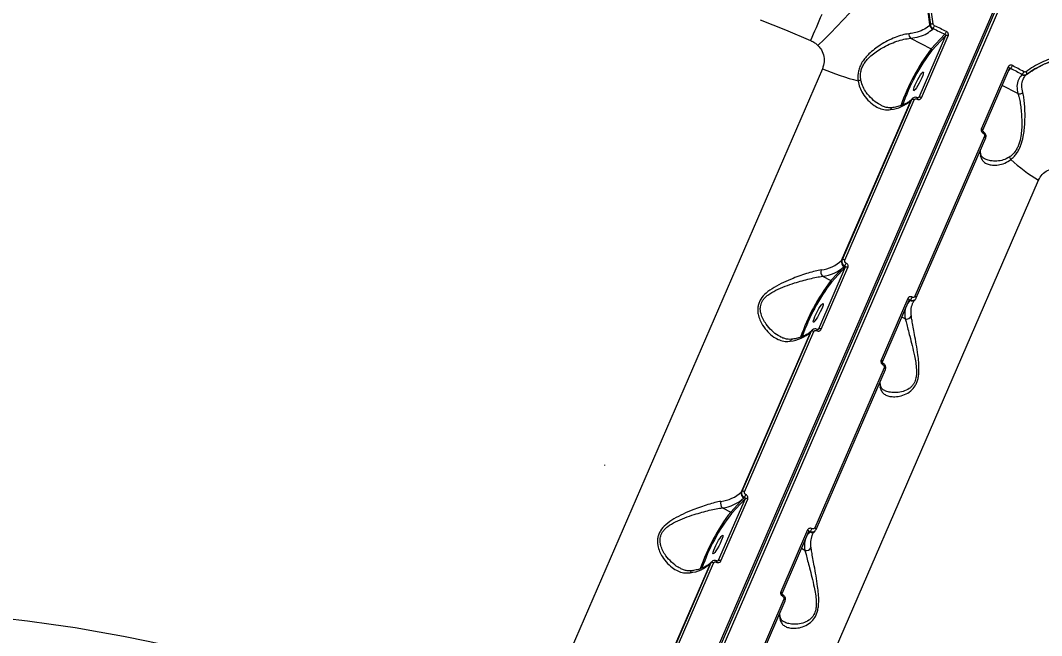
# Model space of a CAD drawing. Header units: millimetres. Extents: x -5238 to 5144, y -3542 to 5092.
# Drawn here: x 2438.1 to 2874.9, y 1248.5 to 1511.6 of the extents above; entities that cross this region are included whole.
import ezdxf

# ---------------------------------------------------------------- set-up
doc = ezdxf.new("R2010")
doc.units = ezdxf.units.MM
for name, color, linetype in [('DIKOM_ОБЪЕКТ', 7, 'Continuous'), ('DIKOM_РАЗМЕР_ЗОНА', 7, 'Continuous'), ('DIKOM_РАЗМЕР_ОБЪЕКТА', 7, 'Continuous')]:
    doc.layers.add(name, color=color, linetype=linetype)
doc.styles.add('style1', font='arial.ttf', dxfattribs={"width": 0.8})
doc.dimstyles.new('1-50', dxfattribs={"dimtxt": 300, "dimasz": 200, "dimexe": 100, "dimexo": 0, "dimgap": 100, "dimtad": 1, "dimtxsty": 'style1', "dimcen": 200, "dimclrd": 7, "dimclre": 7, "dimclrt": 7, "dimadec": 1, "dimazin": 2, "dimtfac": 1, "dimtmove": 0, "dimatfit": 2, "dimfxl": 0, "dimlwd": 25, "dimlwe": 18, "dimarcsym": 0})

# ---------------------------------------------------------------- blocks, each defined once
blk = doc.blocks.new('*D0')
at = {"layer": 'Defpoints', "color": 0, "transparency": 16777216}
for p in [(2469.51, 3229.24), (-4251.52, -643.28), (-419.57, -643.28)]:
    blk.add_point(p, dxfattribs=at)
at = {"layer": 'DIKOM_РАЗМЕР_ОБЪЕКТА', "color": 7, "lineweight": 18, "transparency": 16777216}
for p, q in [((2469.51, 3229.24), (-4351.52, 3229.24)), ((-419.57, -643.28), (-4351.52, -643.28))]:
    blk.add_line(p, q, dxfattribs=at)
at = {"layer": 'DIKOM_РАЗМЕР_ОБЪЕКТА', "color": 7, "lineweight": 25, "transparency": 16777216}
blk.add_line((-4251.52, 3029.24), (-4251.52, -443.28), dxfattribs=at)
at = {"layer": 'DIKOM_РАЗМЕР_ОБЪЕКТА', "color": 7, "transparency": 16777216}
for points in [[(-4284.86, 3029.24), (-4218.19, 3029.24), (-4251.52, 3229.24)], [(-4284.86, -443.28), (-4218.19, -443.28), (-4251.52, -643.28)]]:
    blk.add_solid(points, dxfattribs=at)
at = {"layer": 'DIKOM_РАЗМЕР_ОБЪЕКТА', "color": 7, "transparency": 16777216, "insert": (-4504.8, 1292.98), "char_height": 300, "attachment_point": 5, "rotation": 90, "style": 'style1'}
blk.add_mtext('3900', dxfattribs=at)
blk = doc.blocks.new('*D1')
at = {"layer": 'Defpoints', "color": 0, "transparency": 16777216}
for p in [(-4787.63, 5091.56), (3144.22, 5091.56), (-2554.16, -2403.28)]:
    blk.add_point(p, dxfattribs=at)
at = {"layer": 'DIKOM_РАЗМЕР_ЗОНА', "color": 7, "lineweight": 18, "transparency": 16777216}
for p, q in [((3144.22, 5091.56), (-4887.63, 5091.56)), ((-2554.16, -2403.28), (-4887.63, -2403.28))]:
    blk.add_line(p, q, dxfattribs=at)
at = {"layer": 'DIKOM_РАЗМЕР_ЗОНА', "color": 7, "lineweight": 25, "transparency": 16777216}
blk.add_line((-4787.63, -2203.28), (-4787.63, 4891.56), dxfattribs=at)
at = {"layer": 'DIKOM_РАЗМЕР_ЗОНА', "color": 7, "transparency": 16777216}
for points in [[(-4820.97, 4891.56), (-4754.3, 4891.56), (-4787.63, 5091.56)], [(-4820.97, -2203.28), (-4754.3, -2203.28), (-4787.63, -2403.28)]]:
    blk.add_solid(points, dxfattribs=at)
at = {"layer": 'DIKOM_РАЗМЕР_ЗОНА', "color": 7, "transparency": 16777216, "insert": (-5040.81, 1344.14), "char_height": 300, "attachment_point": 5, "rotation": 90, "style": 'style1'}
blk.add_mtext('7500', dxfattribs=at)
blk = doc.blocks.new('*D2')
at = {"layer": 'Defpoints', "color": 0, "transparency": 16777216}
for p in [(5144.22, 2720.02), (-4054.16, -903.28), (5144.22, -3441.88)]:
    blk.add_point(p, dxfattribs=at)
at = {"layer": 'DIKOM_РАЗМЕР_ЗОНА', "color": 7, "lineweight": 18, "transparency": 16777216}
for p, q in [((5144.22, 2720.02), (5144.22, -3541.88)), ((-4054.16, -903.28), (-4054.16, -3541.88))]:
    blk.add_line(p, q, dxfattribs=at)
at = {"layer": 'DIKOM_РАЗМЕР_ЗОНА', "color": 7, "lineweight": 25, "transparency": 16777216}
blk.add_line((-3854.16, -3441.88), (4944.22, -3441.88), dxfattribs=at)
at = {"layer": 'DIKOM_РАЗМЕР_ЗОНА', "color": 7, "transparency": 16777216}
for points in [[(-3854.16, -3408.54), (-3854.16, -3475.21), (-4054.16, -3441.88)], [(4944.22, -3408.54), (4944.22, -3475.21), (5144.22, -3441.88)]]:
    blk.add_solid(points, dxfattribs=at)
at = {"layer": 'DIKOM_РАЗМЕР_ЗОНА', "color": 7, "transparency": 16777216, "insert": (545.03, -3188.7), "char_height": 300, "attachment_point": 5, "style": 'style1'}
blk.add_mtext('9200', dxfattribs=at)
blk = doc.blocks.new('*D3')
at = {"layer": 'Defpoints', "color": 0, "transparency": 16777216}
for p in [(3889.93, 2956), (-2405.68, -161.05), (3889.93, -2949.28)]:
    blk.add_point(p, dxfattribs=at)
at = {"layer": 'DIKOM_РАЗМЕР_ОБЪЕКТА', "color": 7, "lineweight": 18, "transparency": 16777216}
for p, q in [((3889.93, 2956), (3889.93, -3049.28)), ((-2405.68, -161.05), (-2405.68, -3049.28))]:
    blk.add_line(p, q, dxfattribs=at)
at = {"layer": 'DIKOM_РАЗМЕР_ОБЪЕКТА', "color": 7, "lineweight": 25, "transparency": 16777216}
blk.add_line((-2205.68, -2949.28), (3689.93, -2949.28), dxfattribs=at)
at = {"layer": 'DIKOM_РАЗМЕР_ОБЪЕКТА', "color": 7, "transparency": 16777216}
for points in [[(-2205.68, -2915.95), (-2205.68, -2982.61), (-2405.68, -2949.28)], [(3689.93, -2915.95), (3689.93, -2982.61), (3889.93, -2949.28)]]:
    blk.add_solid(points, dxfattribs=at)
at = {"layer": 'DIKOM_РАЗМЕР_ОБЪЕКТА', "color": 7, "transparency": 16777216, "insert": (742.13, -2696.01), "char_height": 300, "attachment_point": 5, "style": 'style1'}
blk.add_mtext('6300', dxfattribs=at)

msp = doc.modelspace()

# ---------------------------------------------------------------- linework, layer by layer
at = {"layer": 'DIKOM_ОБЪЕКТ', "color": 7, "linetype": 'Continuous', "lineweight": 15}
for p, q in [((2863.383, 1536.895), (2690.39, 1137.448)), ((2690.998, 1136.713), (2863.991, 1536.161)), ((2692.155, 1136.537), (2865.148, 1535.985)), ((2827.296, 1509.876), (2827.124, 1509.691)), ((2828.303, 1507.976), (2828.489, 1508.177)), ((2818.789, 1504.021), (2827.683, 1499.435)), ((2833.788, 1505.093), (2822.351, 1478.683)), ((2823.512, 1478.58), (2834.95, 1504.99)), ((2833.51, 1505.714), (2827.683, 1499.435)), ((2827.945, 1498.796), (2833.788, 1505.093)), ((2781.122, 1490.999), (2656.024, 1202.142)), ((2860.542, 1491.794), (2849.105, 1465.384)), ((2849.681, 1464.667), (2861.118, 1491.077)), ((2860.714, 1490.144), (2861.683, 1491.188)), ((2866.546, 1488.555), (2866.359, 1488.354)), ((2868.322, 1488.449), (2868.494, 1488.634)), ((2864.75, 1480.323), (2857.974, 1483.817)), ((2789.355, 1409.001), (2819.021, 1477.501)), ((2819.227, 1477.723), (2789.561, 1409.223)), ((2790.717, 1409.123), (2820.383, 1477.623)), ((2819.021, 1477.501), (2819.227, 1477.723)), ((2819.522, 1478.176), (2819.316, 1477.954)), ((2822.351, 1478.683), (2822.202, 1478.523)), ((2822.351, 1478.683), (2822.274, 1478.57)), ((2850.388, 1462.152), (2820.722, 1393.652)), ((2821.293, 1392.937), (2850.959, 1461.437)), ((2748.471, 1154.475), (2873.569, 1443.332)), ((2789.561, 1409.223), (2789.355, 1409.001)), ((2790.619, 1406.677), (2790.401, 1406.443)), ((2790.898, 1406.056), (2779.46, 1379.646)), ((2780.621, 1379.544), (2792.059, 1405.954)), ((2781.227, 1402.237), (2784.793, 1400.399)), ((2790.401, 1406.443), (2784.793, 1400.399)), ((2785.054, 1399.759), (2790.898, 1406.056)), ((2817.652, 1392.758), (2806.214, 1366.348)), ((2806.79, 1365.63), (2818.227, 1392.04)), ((2817.823, 1391.107), (2818.574, 1391.916)), ((2818.574, 1391.916), (2818.792, 1392.151)), ((2820.755, 1392.206), (2820.961, 1392.429)), ((2821.255, 1392.88), (2821.293, 1392.937)), ((2816.532, 1384.034), (2815.083, 1384.78)), ((2746.464, 1309.964), (2776.13, 1378.465)), ((2776.336, 1378.686), (2746.67, 1310.186)), ((2747.826, 1310.086), (2777.492, 1378.586)), ((2776.13, 1378.465), (2776.336, 1378.686)), ((2776.632, 1379.14), (2776.425, 1378.917)), ((2779.46, 1379.646), (2779.312, 1379.486)), ((2779.46, 1379.646), (2779.383, 1379.533)), ((2807.497, 1363.115), (2777.831, 1294.615)), ((2778.402, 1293.9), (2808.068, 1362.401)), ((2688.067, 1321.324), (2688.097, 1321.458)), ((2688.067, 1321.324), (2688.082, 1321.412)), ((2688.106, 1321.456), (2688.121, 1321.545)), ((2748.007, 1307.019), (2736.569, 1280.61)), ((2737.731, 1280.507), (2749.168, 1306.917)), ((2747.51, 1307.406), (2741.902, 1301.362)), ((2742.163, 1300.722), (2748.007, 1307.019)), ((2746.67, 1310.186), (2746.464, 1309.964)), ((2747.728, 1307.641), (2747.51, 1307.406)), ((2738.336, 1303.201), (2741.902, 1301.362)), ((2774.761, 1293.721), (2763.323, 1267.311)), ((2763.899, 1266.594), (2775.336, 1293.004)), ((2775.683, 1292.88), (2775.901, 1293.114)), ((2777.864, 1293.17), (2778.07, 1293.392)), ((2778.365, 1293.844), (2778.402, 1293.9)), ((2774.932, 1292.07), (2775.683, 1292.88)), ((2773.641, 1284.997), (2772.192, 1285.744)), ((2733.741, 1280.103), (2733.535, 1279.881)), ((2736.569, 1280.61), (2736.421, 1280.45)), ((2736.569, 1280.61), (2736.492, 1280.497)), ((2703.574, 1210.928), (2733.24, 1279.428)), ((2733.445, 1279.65), (2703.779, 1211.149)), ((2704.935, 1211.049), (2734.601, 1279.55)), ((2733.24, 1279.428), (2733.445, 1279.65)), ((2764.607, 1264.079), (2734.94, 1195.578)), ((2735.511, 1194.864), (2765.177, 1263.364))]:
    msp.add_line(p, q, dxfattribs=at)
at = {"layer": 'DIKOM_ОБЪЕКТ', "color": 7, "linetype": 'Continuous', "lineweight": 15, "flags": 128}
for points in [[(2812.222, 1540.558), (2811.193, 1538.658), (2809.917, 1536.544), (2808.407, 1534.237), (2806.675, 1531.761), (2804.741, 1529.139), (2802.624, 1526.397), (2800.343, 1523.562), (2797.922, 1520.663), (2795.384, 1517.728), (2792.754, 1514.787), (2790.06, 1511.867), (2787.326, 1508.997), (2784.58, 1506.208), (2781.849, 1503.524), (2779.161, 1500.975)], [(2754.519, 1511.939), (2765.307, 1507.573), (2776.045, 1503.06)], [(2780.835, 1514.166), (2780.216, 1512.726), (2779.601, 1511.297), (2778.991, 1509.88), (2778.387, 1508.478), (2777.789, 1507.092), (2777.199, 1505.726), (2776.617, 1504.381), (2776.045, 1503.06)], [(2828.489, 1508.177), (2829.118, 1507.871), (2829.746, 1507.564), (2830.374, 1507.257), (2831.002, 1506.949), (2831.629, 1506.641), (2832.256, 1506.332), (2832.883, 1506.023), (2833.51, 1505.714)], [(2834.145, 1506.892), (2833.517, 1507.202), (2832.889, 1507.512), (2832.26, 1507.821), (2831.631, 1508.13), (2831.002, 1508.439), (2830.373, 1508.747), (2829.743, 1509.054), (2829.113, 1509.362)], [(2820.824, 1484.08), (2821.334, 1485.187), (2821.916, 1486.327), (2822.523, 1487.408), (2823.106, 1488.341), (2823.618, 1489.052), (2824.018, 1489.482), (2824.272, 1489.597), (2824.36, 1489.387), (2824.275, 1488.87), (2824.025, 1488.087), (2823.629, 1487.102), (2823.119, 1485.995), (2822.536, 1484.854), (2821.929, 1483.774), (2821.346, 1482.84), (2820.834, 1482.13), (2820.435, 1481.7), (2820.18, 1481.585), (2820.092, 1481.794), (2820.177, 1482.312), (2820.427, 1483.094), (2820.824, 1484.08)], [(2861.118, 1491.077), (2861.124, 1491.093), (2861.134, 1491.179), (2861.108, 1491.277), (2861.05, 1491.381), (2860.961, 1491.489), (2860.843, 1491.597), (2860.702, 1491.7), (2860.542, 1491.794)], [(2861.683, 1491.188), (2862.292, 1490.86), (2862.901, 1490.532), (2863.509, 1490.203), (2864.118, 1489.874), (2864.725, 1489.545), (2865.333, 1489.215), (2865.939, 1488.885), (2866.546, 1488.555)], [(2867.26, 1489.692), (2866.652, 1490.023), (2866.044, 1490.354), (2865.435, 1490.685), (2864.826, 1491.015), (2864.216, 1491.344), (2863.606, 1491.674), (2862.996, 1492.003), (2862.385, 1492.331)], [(2819.316, 1477.954), (2819.194, 1477.806), (2819.021, 1477.501)], [(2849.679, 1464.663), (2849.687, 1464.683), (2849.696, 1464.77), (2849.671, 1464.867), (2849.613, 1464.971), (2849.523, 1465.079), (2849.405, 1465.187), (2849.264, 1465.29), (2849.105, 1465.384)], [(2850.959, 1461.437), (2850.964, 1461.453), (2850.974, 1461.539), (2850.949, 1461.636), (2850.892, 1461.74), (2850.803, 1461.848), (2850.687, 1461.955), (2850.547, 1462.057), (2850.388, 1462.152)], [(2821.293, 1392.937), (2821.299, 1392.953), (2821.308, 1393.039), (2821.284, 1393.135), (2821.226, 1393.24), (2821.137, 1393.347), (2821.021, 1393.454), (2820.881, 1393.557), (2820.722, 1393.652)], [(2777.933, 1385.043), (2778.443, 1386.15), (2779.025, 1387.291), (2779.633, 1388.371), (2780.216, 1389.305), (2780.728, 1390.015), (2781.127, 1390.445), (2781.381, 1390.56), (2781.469, 1390.351), (2781.385, 1389.833), (2781.134, 1389.051), (2780.738, 1388.066), (2780.228, 1386.958), (2779.646, 1385.818), (2779.038, 1384.737), (2778.455, 1383.804), (2777.943, 1383.093), (2777.544, 1382.663), (2777.29, 1382.548), (2777.201, 1382.758), (2777.286, 1383.275), (2777.537, 1384.058), (2777.933, 1385.043)], [(2818.227, 1392.04), (2818.233, 1392.056), (2818.243, 1392.143), (2818.218, 1392.24), (2818.16, 1392.345), (2818.07, 1392.453), (2817.952, 1392.56), (2817.811, 1392.663), (2817.652, 1392.758)], [(2818.574, 1391.916), (2817.907, 1391.107), (2817.684, 1390.786)], [(2776.425, 1378.917), (2776.304, 1378.769), (2776.13, 1378.465)], [(2806.788, 1365.627), (2806.796, 1365.646), (2806.805, 1365.733), (2806.78, 1365.83), (2806.722, 1365.935), (2806.632, 1366.043), (2806.515, 1366.15), (2806.374, 1366.253), (2806.214, 1366.348)], [(2808.068, 1362.401), (2808.074, 1362.416), (2808.083, 1362.502), (2808.059, 1362.599), (2808.001, 1362.703), (2807.913, 1362.811), (2807.796, 1362.918), (2807.656, 1363.021), (2807.497, 1363.115)], [(2775.336, 1293.004), (2775.343, 1293.019), (2775.352, 1293.106), (2775.327, 1293.203), (2775.269, 1293.308), (2775.179, 1293.416), (2775.062, 1293.523), (2774.92, 1293.626), (2774.761, 1293.721)], [(2778.402, 1293.9), (2778.408, 1293.916), (2778.417, 1294.002), (2778.393, 1294.099), (2778.335, 1294.203), (2778.246, 1294.31), (2778.13, 1294.418), (2777.99, 1294.52), (2777.831, 1294.615)], [(2735.042, 1286.006), (2735.552, 1287.114), (2736.134, 1288.254), (2736.742, 1289.335), (2737.325, 1290.268), (2737.837, 1290.978), (2738.236, 1291.409), (2738.49, 1291.524), (2738.578, 1291.314), (2738.494, 1290.797), (2738.243, 1290.014), (2737.847, 1289.029), (2737.337, 1287.921), (2736.755, 1286.781), (2736.147, 1285.7), (2735.564, 1284.767), (2735.052, 1284.057), (2734.653, 1283.626), (2734.399, 1283.511), (2734.311, 1283.721), (2734.395, 1284.238), (2734.646, 1285.021), (2735.042, 1286.006)], [(2775.683, 1292.88), (2775.016, 1292.07), (2774.793, 1291.749)], [(2733.535, 1279.881), (2733.413, 1279.733), (2733.24, 1279.428)], [(2763.897, 1266.59), (2763.905, 1266.61), (2763.915, 1266.696), (2763.889, 1266.793), (2763.831, 1266.898), (2763.742, 1267.006), (2763.624, 1267.113), (2763.483, 1267.216), (2763.323, 1267.311)], [(2765.177, 1263.364), (2765.183, 1263.38), (2765.193, 1263.466), (2765.168, 1263.563), (2765.11, 1263.667), (2765.022, 1263.774), (2764.905, 1263.881), (2764.765, 1263.984), (2764.607, 1264.079)], [(2643.763, 1197.614), (2633.025, 1202.128), (2622.237, 1206.493), (2611.411, 1210.706), (2600.557, 1214.763), (2589.683, 1218.66), (2578.802, 1222.394), (2567.923, 1225.961), (2557.055, 1229.357), (2546.209, 1232.58), (2535.396, 1235.627), (2524.625, 1238.494), (2513.905, 1241.179), (2503.248, 1243.68), (2492.663, 1245.994), (2482.16, 1248.12), (2471.749, 1250.054), (2461.439, 1251.795), (2451.24, 1253.343), (2441.162, 1254.694), (2431.213, 1255.849)]]:
    msp.add_lwpolyline(points, dxfattribs=at)
at = {"layer": 'DIKOM_ОБЪЕКТ', "color": 7, "linetype": 'Continuous', "lineweight": 15}
for centre, radius, start, end in [((2829.284, 1509.914), 2.171, 185.88228, 243.1439), ((2828.349, 1508.385), 1.825, 85.04512, 125.24069), ((2822.08, 1512.307), 7.625, 327.2091, 337.27762), ((2820.525, 1505.781), 2.472, 175.98659, 225.4017), ((2827.92, 1509.489), 6.745, 325.96923, 337.35877), ((2834.279, 1504.025), 1.175, 55.2042, 114.69442), ((2895.182, 1447.629), 85.088, 142.49284, 161.11795), ((2893.664, 1448.405), 82.815, 142.52019, 160.93367), ((2827.463, 1498.972), 0.513, 339.86238, 64.58492), ((2816.272, 1570.209), 86.659, 246.07069, 256.74897), ((2858.581, 1493.881), 4.107, 319.03166, 337.84001), ((2863.683, 1491.145), 3.861, 317.86238, 337.89504), ((2867.547, 1488.98), 1.008, 339.93172, 47.46082), ((2797.13, 1482.492), 3.442, 82.31339, 102.10956), ((2867.264, 1489.98), 1.861, 240.89636, 304.63332), ((2865.308, 1482.552), 2.298, 255.95627, 310.92898), ((2808.686, 1488.516), 15.104, 276.07158, 313.17813), ((2819.717, 1476.66), 1.171, 55.35234, 114.75865), ((2820.66, 1478.601), 1.142, 328.61425, 357.40666), ((2822.842, 1477.616), 1.175, 55.2041, 114.69452), ((2811.568, 1473.024), 1.368, 102.2986, 159.7979), ((2849.247, 1463.886), 0.767, 324.9494, 9.09866), ((2858.738, 1455.638), 10.163, 178.27403, 191.26558), ((2847.356, 1454.278), 1.547, 336.12399, 10.2347), ((2858.985, 1451.084), 2.949, 21.82741, 45.1652), ((2907.347, 1500.907), 66.753, 226.88383, 239.60106), ((2779.019, 1420.018), 15.107, 276.07443, 313.17409), ((2791.282, 1408.296), 2.052, 159.89047, 244.58055), ((2790.051, 1408.16), 1.171, 55.35113, 114.7716), ((2785.065, 1410.431), 6.703, 325.94296, 337.403), ((2782.912, 1404.056), 2.479, 157.71781, 227.18562), ((2779.548, 1418.01), 15.861, 276.07404, 313.17525), ((2791.388, 1404.988), 1.175, 55.22253, 114.68776), ((2852.307, 1348.583), 85.106, 142.49476, 161.1158), ((2850.762, 1349.373), 82.803, 142.5184, 160.93455), ((2784.572, 1399.935), 0.513, 339.92593, 64.55798), ((2819.473, 1393.503), 1.824, 240.48323, 314.67405), ((2815.691, 1394.843), 4.107, 319.03837, 337.84532), ((2827.685, 1387.049), 8.788, 157.60172, 192.46487), ((2826.162, 1386.042), 9.838, 167.33496, 191.77957), ((2817.155, 1386.118), 2.176, 253.34998, 333.63162), ((2765.795, 1389.48), 15.105, 276.07288, 313.17683), ((2776.827, 1377.623), 1.171, 55.35856, 114.76417), ((2777.771, 1379.564), 1.141, 328.59834, 357.42257), ((2779.951, 1378.578), 1.175, 55.21394, 114.68674), ((2768.676, 1373.988), 1.367, 102.28395, 159.81255), ((2806.354, 1364.85), 0.77, 325.01682, 8.98507), ((2815.847, 1356.601), 10.163, 178.27403, 191.26558), ((2804.465, 1355.242), 1.547, 336.127, 10.23169), ((2736.129, 1320.98), 15.105, 276.07283, 313.17688), ((2736.658, 1318.972), 15.861, 276.07237, 313.17569), ((2748.392, 1309.259), 2.052, 159.90011, 244.56903), ((2747.16, 1309.123), 1.17, 55.34511, 114.77761), ((2742.175, 1311.395), 6.703, 325.94296, 337.403), ((2748.498, 1305.953), 1.174, 55.19474, 114.71555), ((2740.02, 1305.019), 2.478, 157.69957, 227.19441), ((3144.22, 3091.556), 2000, 243.707735, 266.4319), ((2809.424, 1249.543), 85.114, 142.49576, 161.11503), ((2807.878, 1250.333), 82.81, 142.51911, 160.9336), ((2741.682, 1300.899), 0.513, 339.90398, 64.57244), ((2776.582, 1294.467), 1.824, 240.48323, 314.67405), ((2772.795, 1295.81), 4.113, 319.05234, 337.83135), ((2783.272, 1287.005), 9.838, 167.33543, 191.77911), ((2784.806, 1288.011), 8.799, 157.6233, 192.44351), ((2774.264, 1287.081), 2.175, 253.34225, 333.63489), ((2734.88, 1280.528), 1.141, 328.59913, 357.42881), ((2737.06, 1279.542), 1.175, 55.22262, 114.68767), ((2722.904, 1290.445), 15.106, 276.07303, 313.17421), ((2725.786, 1274.951), 1.368, 102.28677, 159.8019), ((2733.936, 1278.587), 1.171, 55.35113, 114.7716), ((2763.463, 1265.814), 0.77, 325.01432, 8.99289), ((2772.9, 1257.558), 10.107, 178.23242, 191.29585), ((2761.575, 1256.205), 1.547, 336.1216, 10.23531)]:
    msp.add_arc(centre, radius, start, end, dxfattribs=at)
for points, knots in [([(3125.637, 1261.302), (3125.659, 1262.015), (3125.734, 1264.516), (3125.555, 1268.909), (3125.104, 1274.475), (3124.339, 1280.139), (3123.284, 1285.887), (3121.933, 1291.719), (3120.289, 1297.629), (3118.353, 1303.612), (3116.127, 1309.664), (3113.611, 1315.78), (3110.81, 1321.956), (3107.723, 1328.185), (3104.354, 1334.465), (3100.706, 1340.79), (3096.781, 1347.155), (3092.582, 1353.555), (3088.113, 1359.986), (3083.377, 1366.444), (3078.378, 1372.922), (3073.12, 1379.416), (3067.606, 1385.921), (3061.841, 1392.434), (3055.828, 1398.948), (3049.574, 1405.459), (3043.082, 1411.961), (3036.357, 1418.451), (3029.405, 1424.924), (3022.23, 1431.374), (3014.839, 1437.796), (3007.236, 1444.187), (2999.427, 1450.541), (2991.418, 1456.853), (2983.216, 1463.119), (2974.826, 1469.334), (2966.254, 1475.493), (2957.508, 1481.592), (2948.593, 1487.627), (2939.517, 1493.592), (2930.286, 1499.483), (2920.907, 1505.296), (2911.388, 1511.027), (2901.734, 1516.671), (2891.955, 1522.224), (2882.055, 1527.68), (2873.159, 1532.448), (2867.541, 1535.37), (2865.293, 1536.539)], [0, 0, 0, 0, 0.0088209, 0.0309505, 0.0530921, 0.0752453, 0.097409, 0.1195825, 0.1417638, 0.1639522, 0.1861457, 0.208344, 0.2305454, 0.2527491, 0.2749542, 0.2971604, 0.3193671, 0.3415734, 0.3637795, 0.3859847, 0.4081892, 0.4303927, 0.4525952, 0.4747967, 0.4969973, 0.5191965, 0.541395, 0.5635922, 0.5857888, 0.6079841, 0.6301785, 0.6523721, 0.6745648, 0.6967567, 0.7189481, 0.7411389, 0.7633286, 0.7855178, 0.8077068, 0.8298953, 0.8520828, 0.8742703, 0.8964575, 0.9186442, 0.9408305, 0.9630167, 0.9852027, 1, 1, 1, 1]), ([(2827.124, 1509.691), (2826.941, 1511.245), (2826.574, 1514.369), (2825.384, 1519.158), (2823.71, 1524.036), (2822.111, 1527.236), (2821.307, 1528.846)], [0, 0, 0, 0, 0.2373874, 0.477161, 0.7370118, 1, 1, 1, 1]), ([(2821.307, 1528.846), (2822.517, 1526.45), (2824.351, 1522.821), (2825.932, 1517.693), (2826.836, 1513.781), (2827.144, 1511.165), (2827.296, 1509.876)], [0, 0, 0, 0, 0.3951653, 0.5986724, 0.8021843, 1, 1, 1, 1]), ([(2828.507, 1510.204), (2828.35, 1511.52), (2828.038, 1514.152), (2827.141, 1518.074), (2825.919, 1521.974), (2824.363, 1525.835), (2823.037, 1528.327), (2822.375, 1529.573)], [0, 0, 0, 0, 0.1976867, 0.3953848, 0.5930887, 0.7965448, 1, 1, 1, 1]), ([(2827.124, 1509.691), (2826.421, 1509.069), (2824.995, 1507.807), (2822.135, 1506.702), (2819.703, 1506.163), (2818.426, 1506.001), (2818.059, 1505.954)], [0, 0, 0, 0, 0.3362385, 0.6822344, 0.9087891, 1, 1, 1, 1]), ([(2818.789, 1504.021), (2820.088, 1504.234), (2822.762, 1504.671), (2826.031, 1505.986), (2827.539, 1507.307), (2828.303, 1507.976)], [0, 0, 0, 0, 0.3175262, 0.6539171, 1, 1, 1, 1]), ([(2827.296, 1509.876), (2827.302, 1509.821), (2827.333, 1509.555), (2827.505, 1509.085), (2827.913, 1508.533), (2828.297, 1508.296), (2828.489, 1508.177)], [0, 0, 0, 0, 0.0806652, 0.3870672, 0.6935069, 1, 1, 1, 1]), ([(2829.113, 1509.362), (2829.015, 1509.42), (2828.821, 1509.537), (2828.614, 1509.81), (2828.526, 1510.044), (2828.51, 1510.176), (2828.507, 1510.204)], [0, 0, 0, 0, 0.3068106, 0.6133992, 0.9194777, 1, 1, 1, 1]), ([(2776.045, 1503.06), (2776.1, 1503.036), (2776.695, 1502.778), (2777.816, 1502.171), (2778.707, 1501.378), (2779.161, 1500.975)], [0, 0, 0, 0, 0.0468166, 0.5143066, 1, 1, 1, 1]), ([(2818.059, 1505.954), (2817.131, 1505.801), (2815.274, 1505.495), (2812.203, 1504.436), (2809.026, 1502.987), (2806.038, 1501.262), (2803.336, 1499.365), (2801.196, 1497.535), (2799.464, 1495.687), (2798.129, 1493.879), (2797.117, 1491.924), (2796.328, 1489.409), (2796.232, 1487.348), (2796.384, 1486.057), (2796.408, 1485.857)], [0, 0, 0, 0, 0.1101017, 0.2202168, 0.3292845, 0.4383106, 0.5249623, 0.6115166, 0.6753412, 0.7390959, 0.8039941, 0.8688896, 0.9797305, 1, 1, 1, 1]), ([(2797.59, 1485.903), (2797.558, 1486.091), (2797.348, 1487.299), (2797.356, 1489.163), (2797.995, 1491.398), (2798.608, 1492.609), (2799.377, 1493.814), (2800.31, 1495.006), (2802.005, 1496.669), (2804.121, 1498.313), (2806.781, 1499.992), (2809.757, 1501.517), (2812.902, 1502.769), (2815.981, 1503.675), (2817.845, 1503.905), (2818.789, 1504.021)], [0, 0, 0, 0, 0.0201013, 0.1287278, 0.1852708, 0.2440073, 0.254865, 0.316794, 0.3805912, 0.4664221, 0.5546354, 0.6638271, 0.77617, 0.8865575, 1, 1, 1, 1]), ([(2833.51, 1505.714), (2833.559, 1505.686), (2833.658, 1505.63), (2833.764, 1505.496), (2833.822, 1505.344), (2833.827, 1505.203), (2833.799, 1505.124), (2833.788, 1505.093)], [0, 0, 0, 0, 0.2155687, 0.4306509, 0.6453425, 0.8596766, 1, 1, 1, 1]), ([(2834.95, 1504.99), (2834.983, 1505.084), (2835.066, 1505.322), (2835.056, 1505.75), (2834.889, 1506.215), (2834.58, 1506.627), (2834.29, 1506.804), (2834.145, 1506.892)], [0, 0, 0, 0, 0.1406455, 0.3551122, 0.5699157, 0.7849146, 1, 1, 1, 1]), ([(2779.161, 1500.975), (2779.547, 1500.545), (2780.63, 1499.342), (2781.694, 1496.906), (2782.042, 1493.855), (2781.431, 1491.957), (2781.122, 1490.999)], [0, 0, 0, 0, 0.1529684, 0.4283722, 0.7114408, 1, 1, 1, 1]), ([(2885.583, 1496.982), (2884.34, 1496.745), (2881.855, 1496.27), (2878.258, 1495.135), (2874.76, 1493.684), (2871.382, 1491.908), (2869.28, 1490.451), (2868.228, 1489.723)], [0, 0, 0, 0, 0.1978338, 0.3954956, 0.5931661, 0.7965862, 1, 1, 1, 1]), ([(2885.476, 1495.759), (2883.856, 1495.414), (2880.597, 1494.72), (2876.12, 1493.028), (2871.978, 1490.973), (2869.545, 1489.293), (2868.322, 1488.449)], [0, 0, 0, 0, 0.2598533, 0.5228366, 0.7602291, 1, 1, 1, 1]), ([(2868.494, 1488.634), (2870.528, 1489.977), (2873.611, 1492.013), (2878.21, 1493.906), (2881.792, 1495.054), (2884.259, 1495.526), (2885.476, 1495.759)], [0, 0, 0, 0, 0.3951695, 0.5986709, 0.8021675, 1, 1, 1, 1]), ([(2862.385, 1492.331), (2862.286, 1492.377), (2862.037, 1492.492), (2861.605, 1492.541), (2861.152, 1492.439), (2860.766, 1492.189), (2860.617, 1491.926), (2860.542, 1491.794)], [0, 0, 0, 0, 0.1418349, 0.3567544, 0.5713291, 0.7857278, 1, 1, 1, 1]), ([(2861.119, 1491.076), (2861.12, 1491.079), (2861.129, 1491.107), (2861.143, 1491.118), (2861.155, 1491.127)], [0, 0, 0, 0, 0.1266165, 1, 1, 1, 1]), ([(2861.154, 1491.128), (2861.157, 1491.133), (2861.187, 1491.18), (2861.284, 1491.231), (2861.429, 1491.265), (2861.57, 1491.245), (2861.651, 1491.204), (2861.683, 1491.188)], [0, 0, 0, 0, 0.0326728, 0.2962027, 0.5602622, 0.8252127, 1, 1, 1, 1]), ([(2868.228, 1489.723), (2868.142, 1489.673), (2867.968, 1489.573), (2867.651, 1489.554), (2867.41, 1489.615), (2867.286, 1489.679), (2867.26, 1489.692)], [0, 0, 0, 0, 0.3056137, 0.611685, 0.9180374, 1, 1, 1, 1]), ([(2796.408, 1485.857), (2796.605, 1484.886), (2797, 1482.941), (2798.497, 1480.111), (2800.524, 1477.437), (2803.002, 1475.307), (2805.53, 1473.957), (2807.926, 1473.299), (2809.534, 1473.434), (2810.284, 1473.496)], [0, 0, 0, 0, 0.1281516, 0.2567411, 0.4268148, 0.5968775, 0.7373083, 0.8775726, 1, 1, 1, 1]), ([(2806.18, 1475.377), (2805.802, 1475.556), (2804.441, 1476.2), (2802.264, 1478.004), (2800.06, 1480.487), (2798.38, 1483.155), (2797.856, 1484.978), (2797.59, 1485.903)], [0, 0, 0, 0, 0.0987584, 0.3550363, 0.6180375, 0.8063476, 1, 1, 1, 1]), ([(2866.359, 1488.354), (2865.844, 1487.676), (2864.756, 1486.245), (2864.147, 1483.543), (2864.547, 1481.407), (2864.75, 1480.323)], [0, 0, 0, 0, 0.3069687, 0.6484645, 1, 1, 1, 1]), ([(2866.813, 1480.816), (2866.615, 1481.818), (2866.213, 1483.851), (2866.777, 1486.19), (2867.633, 1487.666), (2868.177, 1488.284), (2868.322, 1488.449)], [0, 0, 0, 0, 0.3414973, 0.6929999, 0.9180184, 1, 1, 1, 1]), ([(2866.546, 1488.555), (2866.599, 1488.529), (2866.849, 1488.404), (2867.333, 1488.287), (2867.972, 1488.33), (2868.32, 1488.533), (2868.494, 1488.634)], [0, 0, 0, 0, 0.0818899, 0.3880464, 0.6939707, 1, 1, 1, 1]), ([(2861.723, 1452.18), (2862.141, 1452.536), (2862.988, 1453.257), (2864.163, 1454.659), (2865.207, 1456.331), (2866.275, 1458.735), (2867.042, 1461.656), (2867.508, 1464.866), (2867.751, 1467.943), (2867.825, 1471.156), (2867.738, 1474.327), (2867.504, 1477.183), (2867.188, 1479.333), (2866.916, 1480.409), (2866.813, 1480.816)], [0, 0, 0, 0, 0.0603698, 0.1220469, 0.1825844, 0.2452022, 0.3548644, 0.4358132, 0.5191039, 0.6213422, 0.7266012, 0.8297201, 0.9355807, 1, 1, 1, 1]), ([(2819.316, 1477.954), (2819.153, 1477.788), (2818.659, 1477.285), (2817.626, 1476.518), (2816.118, 1475.712), (2814.356, 1475.05), (2812.711, 1474.616), (2811.632, 1474.424), (2811.281, 1474.362)], [0, 0, 0, 0, 0.1024878, 0.3106802, 0.5124725, 0.7099314, 0.9057102, 1, 1, 1, 1]), ([(2819.586, 1478.234), (2819.578, 1478.229), (2819.403, 1478.112), (2819.313, 1477.913), (2819.227, 1477.723)], [0, 0, 0, 0, 0.0438141, 1, 1, 1, 1]), ([(2821.794, 1478.534), (2821.588, 1478.621), (2821.138, 1478.811), (2820.42, 1478.739), (2819.868, 1478.526), (2819.667, 1478.286), (2819.611, 1478.219)], [0, 0, 0, 0, 0.2765711, 0.6020924, 0.8887546, 1, 1, 1, 1]), ([(2820.383, 1477.623), (2820.433, 1477.711), (2820.533, 1477.887), (2820.794, 1478.058), (2821.102, 1478.133), (2821.397, 1478.107), (2821.567, 1478.035), (2821.635, 1478.007)], [0, 0, 0, 0, 0.2142335, 0.4285601, 0.643162, 0.8581243, 1, 1, 1, 1]), ([(2821.635, 1478.007), (2821.737, 1477.964), (2821.993, 1477.855), (2822.434, 1477.817), (2822.895, 1477.929), (2823.287, 1478.185), (2823.437, 1478.449), (2823.512, 1478.58)], [0, 0, 0, 0, 0.1418826, 0.3567146, 0.5713489, 0.7857162, 1, 1, 1, 1]), ([(2822.268, 1478.573), (2822.257, 1478.559), (2822.228, 1478.52), (2822.122, 1478.483), (2821.959, 1478.492), (2821.853, 1478.519), (2821.802, 1478.55), (2821.802, 1478.55)], [0, 0, 0, 0, 0.2168812, 0.5705645, 0.7844737, 0.9983065, 1, 1, 1, 1]), ([(2864.75, 1480.323), (2864.881, 1479.922), (2865.222, 1478.878), (2865.672, 1476.786), (2866.071, 1474.049), (2866.336, 1470.973), (2866.435, 1467.922), (2866.351, 1464.953), (2866.051, 1461.916), (2865.431, 1459.197), (2864.507, 1457.032), (2863.864, 1455.991), (2863.136, 1455.02), (2862.319, 1454.114), (2861.486, 1453.491), (2861.064, 1453.175)], [0, 0, 0, 0, 0.0653887, 0.1703695, 0.2779422, 0.3818129, 0.4884109, 0.569563, 0.6527974, 0.7604192, 0.815163, 0.8718875, 0.8800463, 0.9392008, 1, 1, 1, 1]), ([(2811.281, 1474.365), (2811.269, 1474.362), (2810.791, 1474.238), (2809.831, 1474.245), (2808.371, 1474.432), (2807.134, 1474.811), (2806.409, 1475.212), (2806.189, 1475.334)], [0, 0, 0, 0, 0.0070235, 0.27771, 0.5665811, 0.8684431, 1, 1, 1, 1]), ([(2849.105, 1465.384), (2849.072, 1465.29), (2848.988, 1465.052), (2848.994, 1464.62), (2849.153, 1464.147), (2849.453, 1463.723), (2849.734, 1463.538), (2849.875, 1463.446)], [0, 0, 0, 0, 0.1405697, 0.3550736, 0.5698692, 0.7848947, 1, 1, 1, 1]), ([(2850.004, 1464.01), (2849.997, 1464.014), (2849.948, 1464.035), (2849.854, 1464.111), (2849.749, 1464.235), (2849.68, 1464.378), (2849.652, 1464.513), (2849.659, 1464.615), (2849.676, 1464.649), (2849.683, 1464.663)], [0, 0, 0, 0, 0.0279126, 0.1834046, 0.3447331, 0.5061085, 0.675746, 0.8620823, 1, 1, 1, 1]), ([(2849.875, 1463.446), (2849.969, 1463.384), (2850.157, 1463.26), (2850.357, 1462.978), (2850.462, 1462.662), (2850.466, 1462.374), (2850.41, 1462.215), (2850.388, 1462.152)], [0, 0, 0, 0, 0.2150711, 0.4302035, 0.6450001, 0.8594887, 1, 1, 1, 1]), ([(2850.942, 1461.445), (2851.008, 1461.622), (2851.154, 1462.014), (2851.086, 1462.694), (2850.781, 1463.357), (2850.378, 1463.811), (2850.071, 1463.952), (2849.994, 1463.988)], [0, 0, 0, 0, 0.1908835, 0.4220343, 0.6636687, 0.9155302, 1, 1, 1, 1]), ([(2848.877, 1454.562), (2848.83, 1454.827), (2848.722, 1455.44), (2848.729, 1455.988), (2848.734, 1456.3)], [0, 0, 0, 0, 0.4317523, 1, 1, 1, 1]), ([(2850.422, 1452.495), (2850.177, 1452.642), (2849.668, 1452.949), (2849.24, 1453.532), (2848.966, 1454.062), (2848.906, 1454.484), (2848.891, 1454.586)], [0, 0, 0, 0, 0.3033302, 0.6319024, 0.9112472, 1, 1, 1, 1]), ([(2848.771, 1453.652), (2848.942, 1453.086), (2849.286, 1451.954), (2850.426, 1450.817), (2851.937, 1450.064), (2853.911, 1449.683), (2856.335, 1449.779), (2859.095, 1450.445), (2860.867, 1451.615), (2861.723, 1452.18)], [0, 0, 0, 0, 0.1316568, 0.263488, 0.3951411, 0.5268753, 0.6883024, 0.8495373, 1, 1, 1, 1]), ([(2861.064, 1453.175), (2860.215, 1452.722), (2858.432, 1451.771), (2855.649, 1451.4), (2853.192, 1451.557), (2851.458, 1451.954), (2850.718, 1452.386), (2850.495, 1452.515)], [0, 0, 0, 0, 0.2220645, 0.4666298, 0.7115374, 0.91345, 1, 1, 1, 1]), ([(2873.569, 1443.332), (2874.048, 1444.202), (2874.997, 1445.926), (2877.319, 1447.601), (2879.644, 1448.289), (2881.122, 1448.172), (2881.65, 1448.13)], [0, 0, 0, 0, 0.2885567, 0.5716218, 0.8470343, 1, 1, 1, 1]), ([(2789.561, 1409.223), (2789.517, 1409.097), (2789.406, 1408.78), (2789.417, 1408.209), (2789.636, 1407.587), (2790.044, 1407.034), (2790.428, 1406.796), (2790.619, 1406.677)], [0, 0, 0, 0, 0.1407283, 0.355432, 0.5702555, 0.7851297, 1, 1, 1, 1]), ([(2790.619, 1406.677), (2790.669, 1406.649), (2790.767, 1406.594), (2790.874, 1406.46), (2790.932, 1406.308), (2790.936, 1406.167), (2790.908, 1406.087), (2790.898, 1406.056)], [0, 0, 0, 0, 0.2153374, 0.4307158, 0.6453219, 0.8595333, 1, 1, 1, 1]), ([(2791.254, 1407.856), (2791.158, 1407.915), (2790.964, 1408.032), (2790.758, 1408.307), (2790.646, 1408.617), (2790.639, 1408.901), (2790.695, 1409.06), (2790.717, 1409.123)], [0, 0, 0, 0, 0.2151323, 0.430189, 0.64493, 0.8594221, 1, 1, 1, 1]), ([(2792.059, 1405.954), (2792.092, 1406.048), (2792.175, 1406.286), (2792.165, 1406.713), (2791.998, 1407.178), (2791.689, 1407.591), (2791.399, 1407.767), (2791.254, 1407.856)], [0, 0, 0, 0, 0.1406035, 0.3550734, 0.5698802, 0.7848823, 1, 1, 1, 1]), ([(2780.617, 1404.996), (2779.765, 1404.828), (2778.059, 1404.493), (2775.057, 1403.622), (2771.869, 1402.57), (2768.309, 1401.237), (2764.443, 1399.611), (2760.488, 1397.579), (2757.077, 1395.262), (2754.951, 1392.933), (2753.952, 1390.946), (2753.506, 1389.341), (2753.406, 1387.692), (2753.635, 1385.717), (2754.326, 1383.536), (2755.706, 1380.91), (2757.702, 1378.333), (2760.181, 1376.221), (2762.71, 1374.893), (2765.081, 1374.261), (2766.665, 1374.397), (2767.393, 1374.46)], [0, 0, 0, 0, 0.0554757, 0.1110229, 0.1664966, 0.2220047, 0.2900238, 0.3579617, 0.4226759, 0.4774081, 0.5052474, 0.5330935, 0.5627102, 0.5923742, 0.6404307, 0.688581, 0.7603249, 0.832063, 0.8910003, 0.9498673, 1, 1, 1, 1]), ([(2763.269, 1376.347), (2762.924, 1376.509), (2761.582, 1377.14), (2759.427, 1378.914), (2757.262, 1381.324), (2755.712, 1383.795), (2754.887, 1385.822), (2754.54, 1387.654), (2754.55, 1389.431), (2755.018, 1390.894), (2755.8, 1392.185), (2756.603, 1393.152), (2758.373, 1394.7), (2761.256, 1396.364), (2765.146, 1398.01), (2768.971, 1399.301), (2772.498, 1400.353), (2775.666, 1401.178), (2778.657, 1401.857), (2780.37, 1402.111), (2781.227, 1402.237)], [0, 0, 0, 0, 0.0295222, 0.1148085, 0.200091, 0.256053, 0.311877, 0.3451928, 0.3784284, 0.4266917, 0.4395456, 0.4701275, 0.5007719, 0.575112, 0.6553538, 0.7357045, 0.8019475, 0.8681521, 0.9341203, 1, 1, 1, 1]), ([(2819.494, 1393.295), (2819.395, 1393.34), (2819.146, 1393.456), (2818.714, 1393.504), (2818.262, 1393.402), (2817.876, 1393.152), (2817.726, 1392.889), (2817.652, 1392.758)], [0, 0, 0, 0, 0.141842, 0.3567724, 0.571358, 0.7857676, 1, 1, 1, 1]), ([(2820.722, 1393.652), (2820.672, 1393.564), (2820.573, 1393.389), (2820.316, 1393.222), (2820.015, 1393.154), (2819.727, 1393.187), (2819.561, 1393.264), (2819.494, 1393.295)], [0, 0, 0, 0, 0.2142391, 0.4285344, 0.6431699, 0.8580697, 1, 1, 1, 1]), ([(2818.228, 1392.039), (2818.229, 1392.043), (2818.238, 1392.07), (2818.252, 1392.081), (2818.264, 1392.09)], [0, 0, 0, 0, 0.1266165, 1, 1, 1, 1]), ([(2818.263, 1392.091), (2818.266, 1392.096), (2818.296, 1392.143), (2818.393, 1392.194), (2818.538, 1392.228), (2818.679, 1392.208), (2818.76, 1392.167), (2818.792, 1392.151)], [0, 0, 0, 0, 0.032662, 0.2961979, 0.5604952, 0.8250171, 1, 1, 1, 1]), ([(2818.792, 1392.151), (2818.925, 1392.091), (2819.259, 1391.939), (2819.834, 1391.882), (2820.447, 1392.009), (2820.757, 1392.257), (2820.91, 1392.379)], [0, 0, 0, 0, 0.1814474, 0.4563151, 0.7309902, 1, 1, 1, 1]), ([(2819.582, 1390.366), (2819.634, 1390.509), (2819.829, 1391.048), (2820.255, 1391.642), (2820.655, 1392.094), (2820.755, 1392.206)], [0, 0, 0, 0, 0.2141302, 0.8039788, 1, 1, 1, 1]), ([(2820.91, 1392.379), (2820.914, 1392.382), (2821.083, 1392.495), (2821.17, 1392.69), (2821.255, 1392.88)], [0, 0, 0, 0, 0.0202707, 1, 1, 1, 1]), ([(2805.88, 1354.615), (2806.052, 1354.05), (2806.395, 1352.917), (2807.535, 1351.781), (2809.047, 1351.027), (2811.02, 1350.65), (2813.449, 1350.727), (2816.205, 1351.468), (2818.807, 1352.912), (2820.591, 1354.873), (2821.548, 1356.815), (2822.069, 1358.501), (2822.359, 1360.354), (2822.48, 1362.706), (2822.352, 1365.494), (2821.927, 1369.15), (2821.288, 1373.188), (2820.559, 1377.187), (2819.943, 1380.576), (2819.46, 1383.243), (2819.216, 1384.55), (2819.104, 1385.152)], [0, 0, 0, 0, 0.0554759, 0.111023, 0.1664967, 0.2220065, 0.2900223, 0.3579621, 0.4226746, 0.4774063, 0.5052461, 0.5330937, 0.5627093, 0.5923735, 0.6404288, 0.6885808, 0.7603252, 0.8320603, 0.8910006, 0.9498665, 1, 1, 1, 1]), ([(2816.532, 1384.034), (2816.688, 1383.446), (2817.026, 1382.171), (2817.687, 1379.612), (2818.526, 1376.396), (2819.506, 1372.593), (2820.407, 1368.804), (2821.056, 1365.35), (2821.358, 1362.763), (2821.376, 1360.562), (2821.156, 1358.557), (2820.641, 1357.038), (2819.924, 1355.819), (2819.229, 1354.963), (2817.77, 1353.753), (2815.553, 1352.796), (2812.772, 1352.358), (2810.318, 1352.518), (2808.576, 1352.915), (2807.838, 1353.345), (2807.615, 1353.475)], [0, 0, 0, 0, 0.0593359, 0.1286009, 0.1997496, 0.2839058, 0.3702791, 0.4255936, 0.4820338, 0.514862, 0.5485733, 0.5968269, 0.6096801, 0.6397892, 0.6708996, 0.7452239, 0.8244078, 0.9057705, 0.9714113, 1, 1, 1, 1]), ([(2768.392, 1375.356), (2768.234, 1375.321), (2767.603, 1375.185), (2766.483, 1375.23), (2765, 1375.533), (2763.905, 1375.909), (2763.33, 1376.255), (2763.259, 1376.298)], [0, 0, 0, 0, 0.0914226, 0.3654759, 0.6566063, 0.9579395, 1, 1, 1, 1]), ([(2776.425, 1378.917), (2776.262, 1378.751), (2775.768, 1378.248), (2774.735, 1377.482), (2773.227, 1376.675), (2771.466, 1376.013), (2769.82, 1375.58), (2768.741, 1375.387), (2768.39, 1375.325)], [0, 0, 0, 0, 0.1024816, 0.310672, 0.5124659, 0.7099246, 0.9057044, 1, 1, 1, 1]), ([(2776.695, 1379.198), (2776.688, 1379.192), (2776.512, 1379.076), (2776.422, 1378.877), (2776.336, 1378.686)], [0, 0, 0, 0, 0.0438141, 1, 1, 1, 1]), ([(2778.903, 1379.497), (2778.697, 1379.584), (2778.247, 1379.774), (2777.53, 1379.703), (2776.977, 1379.489), (2776.776, 1379.249), (2776.72, 1379.182)], [0, 0, 0, 0, 0.2765675, 0.6020926, 0.8887203, 1, 1, 1, 1]), ([(2777.492, 1378.586), (2777.542, 1378.674), (2777.642, 1378.85), (2777.904, 1379.021), (2778.211, 1379.096), (2778.506, 1379.071), (2778.677, 1378.999), (2778.744, 1378.97)], [0, 0, 0, 0, 0.2141852, 0.4285197, 0.6431295, 0.8580926, 1, 1, 1, 1]), ([(2778.744, 1378.97), (2778.846, 1378.927), (2779.102, 1378.819), (2779.543, 1378.781), (2780.005, 1378.892), (2780.396, 1379.148), (2780.546, 1379.412), (2780.621, 1379.544)], [0, 0, 0, 0, 0.1418528, 0.3566961, 0.5713234, 0.7857096, 1, 1, 1, 1]), ([(2779.377, 1379.537), (2779.366, 1379.522), (2779.337, 1379.483), (2779.231, 1379.445), (2779.069, 1379.457), (2778.96, 1379.479), (2778.911, 1379.513), (2778.911, 1379.513)], [0, 0, 0, 0, 0.216959, 0.5704982, 0.7844788, 0.9982281, 1, 1, 1, 1]), ([(2806.214, 1366.348), (2806.181, 1366.253), (2806.097, 1366.015), (2806.103, 1365.583), (2806.263, 1365.11), (2806.562, 1364.687), (2806.844, 1364.502), (2806.985, 1364.409)], [0, 0, 0, 0, 0.1406272, 0.3551018, 0.5698963, 0.7849066, 1, 1, 1, 1]), ([(2807.113, 1364.974), (2807.106, 1364.977), (2807.057, 1364.998), (2806.964, 1365.074), (2806.859, 1365.198), (2806.789, 1365.341), (2806.761, 1365.476), (2806.769, 1365.578), (2806.785, 1365.612), (2806.792, 1365.626)], [0, 0, 0, 0, 0.0276828, 0.1833925, 0.3446756, 0.5060158, 0.6756611, 0.8621086, 1, 1, 1, 1]), ([(2806.985, 1364.409), (2807.079, 1364.347), (2807.267, 1364.224), (2807.466, 1363.941), (2807.572, 1363.625), (2807.575, 1363.337), (2807.519, 1363.178), (2807.497, 1363.115)], [0, 0, 0, 0, 0.2151947, 0.430243, 0.6449787, 0.8595487, 1, 1, 1, 1]), ([(2808.052, 1362.408), (2808.117, 1362.586), (2808.263, 1362.978), (2808.195, 1363.657), (2807.89, 1364.32), (2807.487, 1364.775), (2807.18, 1364.916), (2807.104, 1364.951)], [0, 0, 0, 0, 0.1908534, 0.4220128, 0.6636562, 0.9155271, 1, 1, 1, 1]), ([(2805.986, 1355.525), (2805.939, 1355.79), (2805.831, 1356.403), (2805.839, 1356.952), (2805.843, 1357.264)], [0, 0, 0, 0, 0.4317332, 1, 1, 1, 1]), ([(2807.6, 1353.449), (2807.449, 1353.52), (2806.996, 1353.733), (2806.541, 1354.214), (2806.157, 1354.792), (2806.038, 1355.347), (2805.997, 1355.542)], [0, 0, 0, 0, 0.1589795, 0.476034, 0.8151285, 1, 1, 1, 1]), ([(2746.67, 1310.186), (2746.626, 1310.06), (2746.515, 1309.743), (2746.526, 1309.172), (2746.746, 1308.551), (2747.154, 1307.998), (2747.537, 1307.76), (2747.728, 1307.641)], [0, 0, 0, 0, 0.1407326, 0.355443, 0.5702882, 0.7851231, 1, 1, 1, 1]), ([(2747.728, 1307.641), (2747.778, 1307.613), (2747.877, 1307.557), (2747.983, 1307.423), (2748.041, 1307.271), (2748.045, 1307.13), (2748.018, 1307.051), (2748.007, 1307.019)], [0, 0, 0, 0, 0.2153154, 0.4305561, 0.6452759, 0.8594704, 1, 1, 1, 1]), ([(2748.363, 1308.819), (2748.267, 1308.878), (2748.074, 1308.996), (2747.867, 1309.27), (2747.755, 1309.58), (2747.749, 1309.865), (2747.804, 1310.023), (2747.826, 1310.086)], [0, 0, 0, 0, 0.2151478, 0.4301274, 0.6450028, 0.8595104, 1, 1, 1, 1]), ([(2749.168, 1306.917), (2749.201, 1307.011), (2749.284, 1307.249), (2749.275, 1307.677), (2749.108, 1308.141), (2748.798, 1308.554), (2748.508, 1308.731), (2748.363, 1308.819)], [0, 0, 0, 0, 0.1406393, 0.3550966, 0.5698115, 0.7848408, 1, 1, 1, 1]), ([(2737.727, 1305.96), (2736.874, 1305.792), (2735.169, 1305.456), (2732.166, 1304.586), (2728.978, 1303.533), (2725.418, 1302.2), (2721.552, 1300.575), (2717.597, 1298.542), (2714.186, 1296.225), (2712.061, 1293.897), (2711.061, 1291.909), (2710.615, 1290.305), (2710.515, 1288.656), (2710.744, 1286.68), (2711.435, 1284.499), (2712.815, 1281.873), (2714.811, 1279.297), (2717.29, 1277.184), (2719.819, 1275.856), (2722.191, 1275.225), (2723.774, 1275.361), (2724.502, 1275.423)], [0, 0, 0, 0, 0.0554756, 0.1110261, 0.1664985, 0.2220065, 0.2900257, 0.3579644, 0.4226785, 0.477407, 0.5052492, 0.5330962, 0.5627117, 0.5923763, 0.6404303, 0.6885818, 0.7603284, 0.8320632, 0.8910004, 0.9498674, 1, 1, 1, 1]), ([(2720.378, 1277.31), (2720.033, 1277.472), (2718.691, 1278.103), (2716.536, 1279.877), (2714.371, 1282.287), (2712.821, 1284.759), (2711.996, 1286.785), (2711.649, 1288.618), (2711.66, 1290.395), (2712.127, 1291.857), (2712.909, 1293.148), (2713.712, 1294.115), (2715.483, 1295.663), (2718.366, 1297.327), (2722.256, 1298.973), (2726.08, 1300.264), (2729.607, 1301.317), (2732.775, 1302.141), (2735.766, 1302.82), (2737.479, 1303.074), (2738.336, 1303.201)], [0, 0, 0, 0, 0.0295235, 0.114811, 0.2000934, 0.2560555, 0.3118789, 0.3451965, 0.3784301, 0.4266923, 0.4395492, 0.4701276, 0.5007725, 0.5751163, 0.6553538, 0.7357044, 0.8019478, 0.8681562, 0.9341202, 1, 1, 1, 1]), ([(2776.604, 1294.258), (2776.504, 1294.304), (2776.255, 1294.419), (2775.824, 1294.468), (2775.371, 1294.365), (2774.985, 1294.115), (2774.836, 1293.852), (2774.761, 1293.721)], [0, 0, 0, 0, 0.1418425, 0.3567005, 0.5713555, 0.7857164, 1, 1, 1, 1]), ([(2775.337, 1293.003), (2775.338, 1293.006), (2775.347, 1293.034), (2775.361, 1293.044), (2775.374, 1293.053)], [0, 0, 0, 0, 0.126428, 1, 1, 1, 1]), ([(2775.372, 1293.055), (2775.375, 1293.06), (2775.406, 1293.107), (2775.502, 1293.158), (2775.648, 1293.191), (2775.788, 1293.171), (2775.869, 1293.13), (2775.901, 1293.114)], [0, 0, 0, 0, 0.0326602, 0.2962717, 0.56052, 0.825027, 1, 1, 1, 1]), ([(2775.901, 1293.114), (2776.034, 1293.054), (2776.369, 1292.903), (2776.943, 1292.845), (2777.556, 1292.972), (2777.866, 1293.22), (2778.019, 1293.343)], [0, 0, 0, 0, 0.1814358, 0.4563185, 0.7310032, 1, 1, 1, 1]), ([(2777.831, 1294.615), (2777.782, 1294.527), (2777.682, 1294.352), (2777.425, 1294.186), (2777.124, 1294.118), (2776.836, 1294.15), (2776.67, 1294.227), (2776.604, 1294.258)], [0, 0, 0, 0, 0.2142142, 0.4285552, 0.6431538, 0.8580796, 1, 1, 1, 1]), ([(2776.691, 1291.329), (2776.743, 1291.472), (2776.938, 1292.012), (2777.365, 1292.605), (2777.764, 1293.057), (2777.864, 1293.17)], [0, 0, 0, 0, 0.2141325, 0.8039646, 1, 1, 1, 1]), ([(2778.019, 1293.343), (2778.023, 1293.345), (2778.191, 1293.458), (2778.279, 1293.653), (2778.365, 1293.844)], [0, 0, 0, 0, 0.0203504, 1, 1, 1, 1]), ([(2762.989, 1255.579), (2763.161, 1255.013), (2763.504, 1253.881), (2764.645, 1252.744), (2766.156, 1251.99), (2768.129, 1251.613), (2770.558, 1251.691), (2773.315, 1252.431), (2775.916, 1253.875), (2777.7, 1255.836), (2778.657, 1257.778), (2779.179, 1259.464), (2779.469, 1261.318), (2779.589, 1263.669), (2779.461, 1266.458), (2779.036, 1270.113), (2778.397, 1274.151), (2777.669, 1278.15), (2777.052, 1281.539), (2776.57, 1284.206), (2776.326, 1285.514), (2776.214, 1286.115)], [0, 0, 0, 0, 0.0554773, 0.111026, 0.1664981, 0.2220063, 0.2900234, 0.3579633, 0.4226778, 0.4774065, 0.5052462, 0.5330938, 0.5627092, 0.5923752, 0.6404303, 0.6885807, 0.7603244, 0.8320618, 0.8909994, 0.9498672, 1, 1, 1, 1]), ([(2773.641, 1284.997), (2773.797, 1284.409), (2774.135, 1283.135), (2774.796, 1280.576), (2775.636, 1277.359), (2776.615, 1273.557), (2777.516, 1269.768), (2778.165, 1266.313), (2778.467, 1263.726), (2778.485, 1261.526), (2778.265, 1259.52), (2777.75, 1258.001), (2777.033, 1256.783), (2776.339, 1255.926), (2774.879, 1254.716), (2772.663, 1253.759), (2769.881, 1253.321), (2767.427, 1253.482), (2765.686, 1253.878), (2764.948, 1254.308), (2764.724, 1254.438)], [0, 0, 0, 0, 0.0593357, 0.1286014, 0.1997498, 0.2839067, 0.3702798, 0.425592, 0.482032, 0.5148623, 0.5485736, 0.5968271, 0.6096802, 0.6397855, 0.6708985, 0.7452232, 0.8244086, 0.9057667, 0.971407, 1, 1, 1, 1]), ([(2733.535, 1279.881), (2733.371, 1279.715), (2732.877, 1279.211), (2731.844, 1278.445), (2730.337, 1277.639), (2728.575, 1276.977), (2726.93, 1276.543), (2725.85, 1276.351), (2725.5, 1276.288)], [0, 0, 0, 0, 0.1024892, 0.310679, 0.5124722, 0.7099246, 0.9057016, 1, 1, 1, 1]), ([(2733.804, 1280.161), (2733.797, 1280.156), (2733.623, 1280.039), (2733.532, 1279.84), (2733.445, 1279.65)], [0, 0, 0, 0, 0.0436406, 1, 1, 1, 1]), ([(2736.013, 1280.46), (2735.806, 1280.548), (2735.357, 1280.738), (2734.639, 1280.666), (2734.086, 1280.453), (2733.885, 1280.213), (2733.829, 1280.145)], [0, 0, 0, 0, 0.2766363, 0.6021372, 0.8887643, 1, 1, 1, 1]), ([(2734.601, 1279.55), (2734.651, 1279.638), (2734.752, 1279.813), (2735.013, 1279.985), (2735.32, 1280.059), (2735.615, 1280.034), (2735.786, 1279.962), (2735.854, 1279.933)], [0, 0, 0, 0, 0.2142322, 0.4286709, 0.643145, 0.8580988, 1, 1, 1, 1]), ([(2735.854, 1279.933), (2735.955, 1279.89), (2736.211, 1279.782), (2736.653, 1279.744), (2737.114, 1279.855), (2737.505, 1280.112), (2737.656, 1280.375), (2737.731, 1280.507)], [0, 0, 0, 0, 0.1418499, 0.3567862, 0.5713175, 0.7856993, 1, 1, 1, 1]), ([(2736.487, 1280.5), (2736.476, 1280.485), (2736.447, 1280.446), (2736.34, 1280.409), (2736.179, 1280.42), (2736.069, 1280.442), (2736.02, 1280.476), (2736.02, 1280.476)], [0, 0, 0, 0, 0.2167968, 0.570463, 0.7842242, 0.9982281, 1, 1, 1, 1]), ([(2725.501, 1276.319), (2725.343, 1276.285), (2724.712, 1276.148), (2723.592, 1276.193), (2722.109, 1276.496), (2721.015, 1276.873), (2720.439, 1277.219), (2720.368, 1277.261)], [0, 0, 0, 0, 0.0914071, 0.3654834, 0.6566128, 0.9579155, 1, 1, 1, 1]), ([(2763.323, 1267.311), (2763.29, 1267.217), (2763.207, 1266.978), (2763.213, 1266.546), (2763.372, 1266.074), (2763.671, 1265.65), (2763.953, 1265.465), (2764.094, 1265.372)], [0, 0, 0, 0, 0.1406305, 0.3551102, 0.5698782, 0.7848968, 1, 1, 1, 1]), ([(2764.223, 1265.937), (2764.215, 1265.94), (2764.166, 1265.962), (2764.073, 1266.038), (2763.968, 1266.161), (2763.899, 1266.304), (2763.871, 1266.439), (2763.878, 1266.542), (2763.895, 1266.575), (2763.902, 1266.59)], [0, 0, 0, 0, 0.0278696, 0.1836409, 0.3448176, 0.5060937, 0.6758211, 0.8621833, 1, 1, 1, 1]), ([(2764.094, 1265.372), (2764.188, 1265.31), (2764.376, 1265.187), (2764.575, 1264.904), (2764.681, 1264.589), (2764.685, 1264.3), (2764.629, 1264.142), (2764.607, 1264.079)], [0, 0, 0, 0, 0.2151819, 0.430156, 0.6449656, 0.8594512, 1, 1, 1, 1]), ([(2765.161, 1263.372), (2765.227, 1263.549), (2765.373, 1263.941), (2765.304, 1264.621), (2765, 1265.284), (2764.596, 1265.738), (2764.29, 1265.879), (2764.213, 1265.914)], [0, 0, 0, 0, 0.1908381, 0.422001, 0.6636029, 0.915548, 1, 1, 1, 1]), ([(2763.095, 1256.488), (2763.048, 1256.753), (2762.94, 1257.367), (2762.948, 1257.915), (2762.952, 1258.227)], [0, 0, 0, 0, 0.4317221, 1, 1, 1, 1]), ([(2764.709, 1254.412), (2764.558, 1254.484), (2764.105, 1254.696), (2763.65, 1255.177), (2763.266, 1255.755), (2763.148, 1256.31), (2763.106, 1256.506)], [0, 0, 0, 0, 0.1589779, 0.476033, 0.8151281, 1, 1, 1, 1])]:
    msp.add_open_spline(points, degree=3, knots=knots, dxfattribs=at)

# ---------------------------------------------------------------- dimensions: what is measured, and where the dimension line sits
at = {"layer": 'DIKOM_РАЗМЕР_ЗОНА'}
dim = msp.add_linear_dim(base=(-4787.635, 5091.556), p1=(-2554.164, -2403.276), p2=(3144.22, 5091.556), angle=90, text='7500', dimstyle='1-50', dxfattribs=at)
dim.commit()
dim.dimension.update_dxf_attribs({"geometry": '*D1', "text_midpoint": (-4787.635, 1344.14), "dimtype": 160})
dim = msp.add_linear_dim(base=(5144.22, -3441.876), p1=(-4054.164, -903.276), p2=(5144.22, 2720.022), text='9200', dimstyle='1-50', dxfattribs=at)
dim.commit()
dim.dimension.update_dxf_attribs({"geometry": '*D2', "text_midpoint": (545.028, -3441.876), "dimtype": 160})
at = {"layer": 'DIKOM_РАЗМЕР_ОБЪЕКТА'}
dim = msp.add_linear_dim(base=(-4251.523, -643.276), p1=(2469.506, 3229.243), p2=(-419.568, -643.276), angle=90, text='3900', dimstyle='1-50', dxfattribs=at)
dim.commit()
dim.dimension.update_dxf_attribs({"geometry": '*D0', "text_midpoint": (-4251.523, 1292.984), "dimtype": 160})
dim = msp.add_linear_dim(base=(3889.931, -2949.281), p1=(-2405.679, -161.052), p2=(3889.931, 2956.002), text='6300', dimstyle='1-50', dxfattribs=at)
dim.commit()
dim.dimension.update_dxf_attribs({"geometry": '*D3', "text_midpoint": (742.126, -2949.281), "dimtype": 160})

doc.saveas('drawing.dxf')
